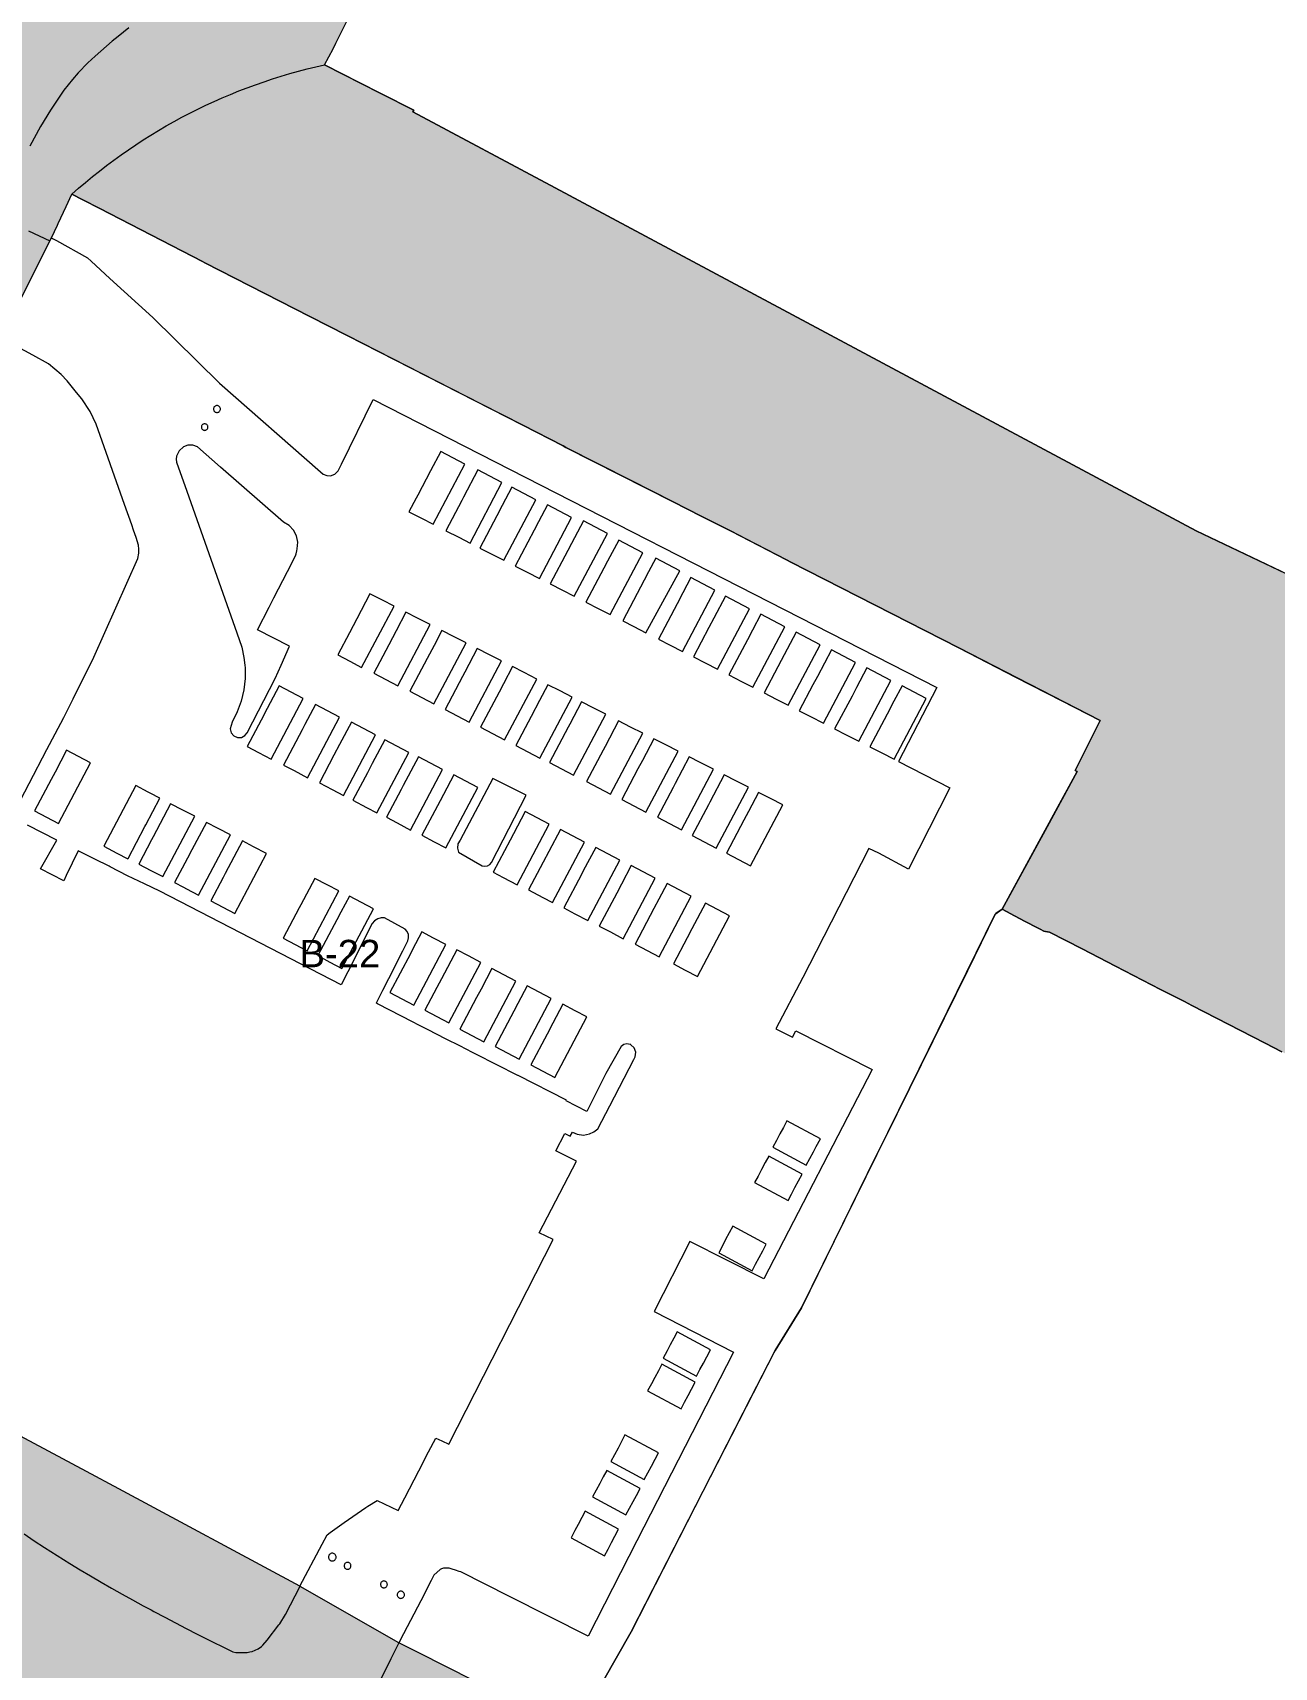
# Model space of a CAD drawing. Header units: metres. Extents: x 662613 to 666742, y 2728069 to 2732733.
# Drawn here: x 664434.6 to 664516.1, y 2730741.5 to 2730848.8 of the extents above; entities that cross this region are included whole.
import ezdxf
from ezdxf.enums import TextEntityAlignment as Align

# ---------------------------------------------------------------- set-up
doc = ezdxf.new("R2010")
doc.units = ezdxf.units.M
doc.header["$MEASUREMENT"] = 0
for name, color, linetype, lineweight in [('DQ_PLOT_ID', 252, 'Continuous', 18), ('Rods Hatch_2024$0$DQ_ROADS', 8, 'Continuous', 13), ('Xref_DQ_MasterPlan_2024$0$DQ_PLOTS', 252, 'Continuous', 15), ('Xref_DQ_MasterPlan_2024$0$DQ_ROADS', 8, 'Continuous', 13)]:
    doc.layers.add(name, color=color, linetype=linetype, lineweight=lineweight)
doc.layers.add('Open area$0$INTENSIVE LANDSCAPING AND PLAZAS', color=7, linetype='Continuous', true_color=0xecf9e2)
doc.styles.add('DQ_Plot_ID', font='arial.ttf')

# ---------------------------------------------------------------- blocks, each defined once
blk = doc.blocks.new('Xref_DQ_MasterPlan_2024$0$DQ_Roads_')
at = {"layer": 'Xref_DQ_MasterPlan_2024$0$DQ_ROADS'}
for points in [[(664440.9674, 2730849.1575), (664440.2489, 2730848.5955), (664439.873, 2730848.2821), (664439.4907, 2730847.9652), (664438.7538, 2730847.2962), (664438.2759, 2730846.8585), (664437.6396, 2730846.2046), (664437.2624, 2730845.7619), (664436.7015, 2730845.0728), (664436.3393, 2730844.5346), (664435.8187, 2730843.7448), (664435.1622, 2730842.6885), (664434.4555, 2730841.4008)], [(664434.3801, 2730835.8288), (664435.7795, 2730835.1709), (664435.8762, 2730835.3766), (664435.9498, 2730835.3355), (664436.2117, 2730835.189), (664438.2469, 2730834.051), (664438.4791, 2730833.8393), (664439.7123, 2730832.7152), (664442.5412, 2730830.1365), (664446.9109, 2730825.824), (664453.5369, 2730820.017), (664453.7229, 2730819.858), (664453.9529, 2730819.769), (664454.1979, 2730819.761), (664454.4809, 2730819.863), (664454.6989, 2730820.071), (664454.9163, 2730820.5146), (664456.9949, 2730824.756), (664493.995, 2730805.847), (664491.475, 2730801.006), (664494.8566, 2730799.2684), (664492.14, 2730793.9271), (664490.177, 2730794.988), (664489.537, 2730795.289), (664486.0663, 2730788.5252), (664485.1904, 2730786.817), (664483.434, 2730783.448), (664484.5289, 2730782.8926), (664484.74, 2730783.313), (664489.7508, 2730780.7774), (664482.641, 2730767.039), (664477.7912, 2730769.4775), (664475.443, 2730764.896), (664480.6449, 2730762.2257), (664474.2989, 2730749.8346), (664471.0989, 2730743.5864), (664465.9429, 2730746.185), (664462.7534, 2730747.7925), (664462.635, 2730747.8333), (664462.4043, 2730747.9128), (664462.1852, 2730747.9884), (664461.9942, 2730748.0542), (664461.6049, 2730748.0342), (664461.488, 2730748), (664461.3974, 2730747.9506), (664460.9875, 2730747.5828), (664460.8065, 2730747.2333), (664460.542, 2730746.7226), (664460.4451, 2730746.5355), (664460.1178, 2730745.9035), (664458.7782, 2730743.3177), (664458.7618, 2730743.2856), (664458.6891, 2730743.1409), (664458.3174, 2730742.4015), (664458.164, 2730742.0963), (664457.5162, 2730740.8077)], [(664434.0842, 2730750.2879), (664434.7548, 2730749.8432), (664435.4261, 2730749.4066), (664436.2566, 2730748.8779), (664437.0887, 2730748.3568), (664437.7657, 2730747.9399), (664438.4462, 2730747.5316), (664439.1318, 2730747.1286), (664439.8206, 2730746.7327), (664440.5117, 2730746.3433), (664441.2067, 2730745.9595), (664441.9067, 2730745.5788), (664442.4136, 2730745.3058), (664442.6087, 2730745.2007), (664443.3119, 2730744.8264), (664444.0185, 2730744.4546), (664444.7265, 2730744.0858), (664445.4361, 2730743.7209), (664446.1476, 2730743.3614), (664446.7637, 2730743.0569), (664446.8635, 2730743.0076), (664446.9121, 2730742.9846), (664447.2202, 2730742.8389), (664447.7826, 2730742.5518), (664447.982, 2730742.518), (664448.2914, 2730742.5159), (664448.3049, 2730742.5137), (664448.717, 2730742.5015), (664448.8944, 2730742.5434), (664449.0635, 2730742.5834), (664449.4547, 2730742.7457), (664449.663, 2730742.9118), (664449.7467, 2730742.9786), (664450.0448, 2730743.3249), (664450.8137, 2730744.3296), (664450.8595, 2730744.3895), (664451.2382, 2730745.0096), (664452.199, 2730746.8537), (664452.1768, 2730746.8656), (664453.639, 2730749.616), (664453.969, 2730750.239), (664454.1749, 2730750.3866), (664455.092, 2730751.044), (664456.5148, 2730752.0337), (664456.6525, 2730752.1206), (664457.2502, 2730752.4875), (664458.6335, 2730751.8193), (664459.0726, 2730752.6671), (664459.9838, 2730754.4263), (664460.6291, 2730755.6721), (664461.1023, 2730756.5856), (664461.5017, 2730756.403), (664461.9576, 2730756.1945), (664468.8198, 2730769.621), (664467.8841, 2730770.0502), (664470.3333, 2730774.7563), (664468.9873, 2730775.4311), (664469.569, 2730776.567), (664469.924, 2730776.393), (664470.077, 2730776.658), (664470.393, 2730776.526), (664470.799, 2730776.475), (664471.202, 2730776.547), (664471.489, 2730776.683), (664471.738, 2730776.881), (664472.531, 2730778.399), (664474.103, 2730781.426), (664474.2, 2730781.612), (664474.229, 2730781.912), (664474.125, 2730782.195), (664473.909, 2730782.404), (664473.904, 2730782.41), (664473.86, 2730782.429), (664473.65, 2730782.467), (664473.446, 2730782.419), (664473.276, 2730782.296), (664472.272, 2730780.527), (664471.022, 2730778.031), (664469.6682, 2730778.7292), (664469.6882, 2730778.7676), (664466.5203, 2730780.3754), (664466.5002, 2730780.3856), (664463.7309, 2730781.7911), (664463.5199, 2730781.8982), (664462.6785, 2730782.3253), (664461.7905, 2730782.776), (664460.5598, 2730783.4006), (664459.9571, 2730783.7124), (664459.6146, 2730783.8896), (664457.2832, 2730785.096), (664457.208, 2730785.1349), (664457.216, 2730785.151), (664457.5519, 2730785.8167), (664457.6377, 2730785.9867), (664458.0252, 2730786.7548), (664458.943, 2730788.5739), (664459.27, 2730789.222), (664459.323, 2730789.429), (664459.308, 2730789.643), (664459.228, 2730789.84), (664459.09, 2730790.002), (664457.736, 2730790.731), (664457.511, 2730790.731), (664457.295, 2730790.67), (664457.086, 2730790.54), (664456.925, 2730790.354), (664455.3254, 2730787.1802), (664454.8972, 2730786.3306), (664442.991, 2730792.4911), (664441.9959, 2730792.9623), (664440.8659, 2730793.4974), (664439.736, 2730794.084), (664439.6696, 2730794.1167), (664438.7228, 2730794.5834), (664437.628, 2730795.123), (664436.848, 2730793.505), (664436.696, 2730793.172), (664435.157, 2730793.956), (664436.2279, 2730795.838), (664434.2989, 2730796.817)], [(664433.2474, 2730797.3311), (664435.581, 2730801.7869), (664435.7487, 2730802.1072), (664436.6826, 2730803.8903), (664437.2989, 2730805.1211), (664438.6649, 2730807.849), (664441.5589, 2730814.33), (664441.6199, 2730814.664), (664441.6229, 2730814.932), (664441.5949, 2730815.195), (664441.4389, 2730815.693), (664441.2749, 2730816.194), (664441.1558, 2730816.5299), (664440.6843, 2730817.8603), (664438.8153, 2730823.1331), (664438.4147, 2730823.9687), (664437.8627, 2730824.8005), (664437.5328, 2730825.225), (664436.9212, 2730825.9894), (664436.5225, 2730826.3989), (664435.6794, 2730827.0931), (664434.6634, 2730827.6721), (664433.3261, 2730828.405)]]:
    blk.add_lwpolyline(points, dxfattribs=at)
for points in [[(664446.7025, 2730823.9113), (664446.7419, 2730823.9079), (664446.7813, 2730823.9113), (664446.8196, 2730823.9216), (664446.8555, 2730823.9383), (664446.8879, 2730823.961), (664446.9159, 2730823.989), (664446.9386, 2730824.0214), (664446.9553, 2730824.0573), (664446.9656, 2730824.0956), (664446.969, 2730824.135), (664446.9656, 2730824.1744), (664446.9553, 2730824.2127), (664446.9386, 2730824.2486), (664446.9159, 2730824.281), (664446.8879, 2730824.309), (664446.8555, 2730824.3317), (664446.8196, 2730824.3484), (664446.7813, 2730824.3587), (664446.7419, 2730824.3621), (664446.7025, 2730824.3587), (664446.6642, 2730824.3484), (664446.6283, 2730824.3317), (664446.5959, 2730824.309), (664446.5679, 2730824.281), (664446.5452, 2730824.2486), (664446.5285, 2730824.2127), (664446.5182, 2730824.1744), (664446.5148, 2730824.135), (664446.5182, 2730824.0956), (664446.5285, 2730824.0573), (664446.5452, 2730824.0214), (664446.5679, 2730823.989), (664446.5959, 2730823.961), (664446.6283, 2730823.9383), (664446.6642, 2730823.9216)], [(664445.9005, 2730822.7391), (664445.9379, 2730822.7358), (664445.9753, 2730822.7391), (664446.0115, 2730822.7488), (664446.0455, 2730822.7646), (664446.0762, 2730822.7861), (664446.1028, 2730822.8127), (664446.1243, 2730822.8434), (664446.1401, 2730822.8774), (664446.1498, 2730822.9136), (664446.1531, 2730822.951), (664446.1498, 2730822.9884), (664446.1401, 2730823.0246), (664446.1243, 2730823.0586), (664446.1028, 2730823.0893), (664446.0762, 2730823.1159), (664446.0455, 2730823.1374), (664446.0115, 2730823.1532), (664445.9753, 2730823.1629), (664445.9379, 2730823.1662), (664445.9005, 2730823.1629), (664445.8643, 2730823.1532), (664445.8303, 2730823.1374), (664445.7996, 2730823.1159), (664445.773, 2730823.0893), (664445.7515, 2730823.0586), (664445.7357, 2730823.0246), (664445.726, 2730822.9884), (664445.7227, 2730822.951), (664445.726, 2730822.9136), (664445.7357, 2730822.8774), (664445.7515, 2730822.8434), (664445.773, 2730822.8127), (664445.7996, 2730822.7861), (664445.8303, 2730822.7646), (664445.8643, 2730822.7488)], [(664447.8489, 2730802.676), (664448.0949, 2730802.57), (664448.3619, 2730802.583), (664448.5819, 2730802.697), (664448.7359, 2730802.89), (664450.5599, 2730806.455), (664450.9475, 2730807.3204), (664451.5097, 2730808.5755), (664449.4069, 2730809.65), (664450.1599, 2730811.1238), (664450.4793, 2730811.749), (664451.3635, 2730813.4796), (664451.8889, 2730814.508), (664451.9402, 2730814.6359), (664451.9948, 2730814.823), (664452.0109, 2730814.967), (664452.0509, 2730815.391), (664451.9689, 2730815.81), (664451.7709, 2730816.19), (664451.4739, 2730816.497), (664451.1019, 2730816.708), (664446.9809, 2730820.328), (664445.4559, 2730821.665), (664445.1539, 2730821.765), (664444.8359, 2730821.759), (664444.5379, 2730821.648), (664444.2529, 2730821.394), (664444.0909, 2730821.049), (664444.0639, 2730820.847), (664444.0819, 2730820.643), (664444.7559, 2730818.748), (664448.0379, 2730809.446), (664448.3689, 2730808.494), (664448.5159, 2730807.821), (664448.5701, 2730807.3204), (664448.5899, 2730807.137), (664448.5899, 2730806.448), (664448.5039, 2730805.694), (664448.3309, 2730804.956), (664448.0729, 2730804.248), (664447.7339, 2730803.575), (664447.6029, 2730803.143), (664447.6719, 2730802.881)], [(664460.1687, 2730816.9638), (664460.9261, 2730816.5777), (664463.0119, 2730820.525), (664462.2244, 2730820.941), (664461.4369, 2730821.357), (664460.7628, 2730820.0813), (664459.9201, 2730818.4867), (664459.8143, 2730818.2864), (664459.3389, 2730817.3867)], [(664462.8101, 2730818.1221), (664461.7678, 2730816.1487), (664462.6202, 2730815.7142), (664463.3542, 2730815.3401), (664465.4509, 2730819.309), (664464.6634, 2730819.7245), (664463.8759, 2730820.14), (664462.9257, 2730818.341)], [(664465.1145, 2730817.133), (664463.9959, 2730815.0129), (664464.778, 2730814.6143), (664465.5809, 2730814.205), (664467.6809, 2730818.182), (664466.8939, 2730818.598), (664466.1069, 2730819.014), (664465.4698, 2730817.8065)], [(664467.5629, 2730816.1914), (664466.3167, 2730813.8299), (664467.1125, 2730813.4243), (664467.9037, 2730813.021), (664470.0079, 2730817.008), (664469.2204, 2730817.424), (664468.4329, 2730817.84), (664467.8432, 2730816.7225)], [(664469.768, 2730814.8491), (664468.6111, 2730812.6604), (664469.4283, 2730812.2438), (664470.1919, 2730811.8546), (664472.3689, 2730815.958), (664471.5814, 2730816.374), (664470.7939, 2730816.79), (664470.009, 2730815.3051)], [(664472.141, 2730813.6838), (664470.9655, 2730811.4603), (664471.8135, 2730811.0281), (664472.5459, 2730810.6547), (664474.6879, 2730814.69), (664473.9004, 2730815.106), (664473.1129, 2730815.522), (664472.3879, 2730814.1508)], [(664474.7848, 2730812.9001), (664473.3765, 2730810.2313), (664474.1159, 2730809.8544), (664474.9041, 2730809.4527), (664477.1239, 2730813.516), (664476.3364, 2730813.932), (664475.5489, 2730814.348), (664475.0747, 2730813.4494)], [(664476.9468, 2730811.3566), (664475.7229, 2730809.0353), (664476.4898, 2730808.6444), (664477.307, 2730808.2279), (664479.4289, 2730812.245), (664478.6414, 2730812.661), (664477.8539, 2730813.077), (664477.321, 2730812.0664)], [(664456.2409, 2730807.159), (664458.3725, 2730811.1949), (664457.6166, 2730811.5811), (664456.7865, 2730812.0053), (664455.9204, 2730810.365), (664455.4373, 2730809.45), (664454.6669, 2730807.991), (664455.4539, 2730807.575)], [(664479.0369, 2730809.7972), (664478.0173, 2730807.8658), (664478.7834, 2730807.4753), (664479.6029, 2730807.0576), (664481.7019, 2730811.03), (664480.9144, 2730811.446), (664480.1269, 2730811.862), (664479.3637, 2730810.4162)], [(664457.8184, 2730806.372), (664458.6059, 2730805.956), (664460.7348, 2730809.9877), (664459.9015, 2730810.4136), (664459.1488, 2730810.7982), (664458.4994, 2730809.5686), (664458.0154, 2730808.6522), (664457.0309, 2730806.788)], [(664481.5576, 2730808.9883), (664480.3391, 2730806.6823), (664481.1789, 2730806.2542), (664481.9262, 2730805.8733), (664484.026, 2730809.848), (664483.2385, 2730810.2635), (664482.4509, 2730810.679), (664481.8892, 2730809.6158)], [(664460.5373, 2730807.7492), (664459.4059, 2730805.608), (664460.1934, 2730805.192), (664460.9809, 2730804.776), (664463.0982, 2730808.78), (664462.3047, 2730809.1855), (664461.5106, 2730809.5913), (664460.9988, 2730808.6227)], [(664483.5615, 2730807.2175), (664482.6549, 2730805.5019), (664483.449, 2730805.0971), (664484.2425, 2730804.6927), (664486.341, 2730808.665), (664485.5535, 2730809.081), (664484.766, 2730809.497), (664483.7737, 2730807.6191)], [(664462.8588, 2730806.5767), (664461.7179, 2730804.417), (664462.5054, 2730804.001), (664463.293, 2730803.585), (664465.4121, 2730807.5976), (664464.6311, 2730807.9967), (664463.8263, 2730808.408), (664463.0118, 2730806.8663)], [(664485.8642, 2730806.0243), (664484.9633, 2730804.3252), (664485.6964, 2730803.9515), (664486.556, 2730803.5134), (664488.659, 2730807.493), (664487.8715, 2730807.909), (664487.084, 2730808.325), (664486.1598, 2730806.5819)], [(664465.2621, 2730805.5596), (664464.041, 2730803.248), (664464.8285, 2730802.832), (664465.616, 2730802.416), (664467.7308, 2730806.4127), (664466.9011, 2730806.8369), (664466.1419, 2730807.225), (664465.5487, 2730806.1021)], [(664488.427, 2730805.2977), (664487.287, 2730803.1408), (664488.0413, 2730802.7563), (664488.8747, 2730802.3315), (664490.98, 2730806.316), (664490.1925, 2730806.732), (664489.405, 2730807.148), (664488.7163, 2730805.845)], [(664449.4767, 2730801.5966), (664450.3069, 2730801.158), (664452.4069, 2730805.135), (664451.6194, 2730805.551), (664450.8319, 2730805.967), (664450.0435, 2730804.4739), (664449.6441, 2730803.7175), (664448.7319, 2730801.99)], [(664467.368, 2730803.9529), (664466.368, 2730802.059), (664467.1555, 2730801.643), (664467.943, 2730801.227), (664470.0575, 2730805.2238), (664469.2657, 2730805.6284), (664468.4679, 2730806.036), (664467.9228, 2730805.0036)], [(664490.7299, 2730804.0998), (664489.5998, 2730801.9619), (664490.3936, 2730801.5573), (664491.1873, 2730801.1527), (664493.293, 2730805.137), (664492.5055, 2730805.553), (664491.718, 2730805.969), (664491.1801, 2730804.9515)], [(664452.686, 2730799.933), (664454.7869, 2730803.91), (664453.9994, 2730804.326), (664453.2119, 2730804.742), (664452.513, 2730803.419), (664452.3266, 2730803.0661), (664451.1109, 2730800.765), (664451.8046, 2730800.3985)], [(664469.8004, 2730803.2439), (664468.578, 2730800.929), (664469.3655, 2730800.513), (664470.153, 2730800.097), (664472.2643, 2730804.0961), (664471.4795, 2730804.4968), (664470.678, 2730804.906), (664469.9096, 2730803.4508)], [(664455.038, 2730798.771), (664457.1389, 2730802.748), (664456.3514, 2730803.164), (664455.5639, 2730803.58), (664454.7887, 2730802.1119), (664454.4148, 2730801.4038), (664453.464, 2730799.603), (664454.3029, 2730799.1596)], [(664472.0919, 2730801.7478), (664471.003, 2730799.686), (664471.7905, 2730799.27), (664472.578, 2730798.854), (664474.6949, 2730802.8541), (664473.8973, 2730803.2617), (664473.1052, 2730803.6664), (664472.2176, 2730801.9858)], [(664457.24, 2730797.622), (664459.34, 2730801.599), (664458.5525, 2730802.015), (664457.7649, 2730802.431), (664456.9354, 2730800.86), (664456.618, 2730800.2588), (664455.665, 2730798.454), (664456.569, 2730797.9765)], [(664474.3781, 2730800.5091), (664473.316, 2730798.499), (664474.1035, 2730798.083), (664474.891, 2730797.667), (664477.0067, 2730801.6727), (664476.1992, 2730802.0853), (664475.4211, 2730802.483), (664474.6738, 2730801.0687)], [(664436.3499, 2730796.924), (664438.4509, 2730800.901), (664437.6634, 2730801.317), (664436.8759, 2730801.733), (664436.1129, 2730800.2887), (664435.8675, 2730799.8243), (664434.7749, 2730797.756), (664435.5624, 2730797.34)], [(664459.445, 2730796.501), (664461.546, 2730800.478), (664460.7585, 2730800.894), (664459.971, 2730801.31), (664458.9714, 2730799.4179), (664458.8312, 2730799.1525), (664457.87, 2730797.333), (664458.5616, 2730796.9676)], [(664478.4654, 2730800.9273), (664477.7416, 2730801.2972), (664476.8174, 2730799.5478), (664476.6875, 2730799.3019), (664475.65, 2730797.338), (664476.4375, 2730796.922), (664477.225, 2730796.506), (664479.3279, 2730800.4866)], [(664463.0875, 2730799.714), (664462.3, 2730800.13), (664461.6193, 2730798.8408), (664461.3971, 2730798.42), (664460.2, 2730796.153), (664460.9924, 2730795.7344), (664461.775, 2730795.321), (664463.875, 2730799.298)], [(664478.9982, 2730798.147), (664477.94, 2730796.143), (664478.7275, 2730795.727), (664479.515, 2730795.311), (664481.6271, 2730799.3117), (664480.8485, 2730799.7096), (664480.0411, 2730800.1221), (664479.0935, 2730798.3274)], [(664442.0733, 2730796.8373), (664442.9949, 2730798.582), (664442.3609, 2730798.909), (664442.2321, 2730798.9781), (664441.4199, 2730799.414), (664439.319, 2730795.437), (664440.1658, 2730794.9897), (664440.894, 2730794.605), (664440.904, 2730794.6239), (664442.0181, 2730796.7327)], [(664464.764, 2730794.364), (664467.034, 2730798.791), (664464.856, 2730799.874), (664462.707, 2730795.833), (664462.563, 2730795.593), (664462.526, 2730795.316), (664462.603, 2730795.044), (664464.157, 2730794.139), (664464.335, 2730794.118), (664464.51, 2730794.156), (664464.653, 2730794.24)], [(664443.1908, 2730793.4435), (664445.281, 2730797.4), (664444.5122, 2730797.7973), (664443.6984, 2730798.2178), (664442.5559, 2730796.0551), (664442.4508, 2730795.8561), (664441.6079, 2730794.2605), (664442.3994, 2730793.852)], [(664481.3212, 2730797.1385), (664480.178, 2730794.973), (664480.9655, 2730794.557), (664481.753, 2730794.141), (664483.8764, 2730798.1623), (664483.0729, 2730798.5729), (664482.2898, 2730798.9731), (664481.6295, 2730797.7224)], [(664445.541, 2730792.2304), (664447.6305, 2730796.1856), (664446.8232, 2730796.6029), (664446.048, 2730797.0035), (664445.094, 2730795.1976), (664444.8074, 2730794.6551), (664443.961, 2730793.053), (664444.5429, 2730792.7456), (664444.7495, 2730792.6389)], [(664467.7565, 2730797.302), (664466.969, 2730797.718), (664466.1966, 2730796.2558), (664465.978, 2730795.8421), (664464.868, 2730793.741), (664465.54, 2730793.386), (664466.443, 2730792.909), (664468.544, 2730796.886)], [(664468.1472, 2730794.3826), (664467.189, 2730792.568), (664468.1248, 2730792.0737), (664468.764, 2730791.736), (664470.864, 2730795.713), (664470.0765, 2730796.129), (664469.289, 2730796.545), (664468.5169, 2730795.0828)], [(664447.912, 2730791.014), (664449.9977, 2730794.9621), (664449.149, 2730795.4007), (664448.4153, 2730795.78), (664447.2921, 2730793.6539), (664447.1445, 2730793.3745), (664446.337, 2730791.846), (664447.1245, 2730791.43)], [(664471.08, 2730790.551), (664473.18, 2730794.528), (664472.3925, 2730794.944), (664471.605, 2730795.36), (664470.7865, 2730793.8099), (664470.6621, 2730793.5742), (664469.505, 2730791.383), (664470.2289, 2730791.0006)], [(664474.7275, 2730793.757), (664473.94, 2730794.173), (664473.29, 2730792.9427), (664472.9816, 2730792.3588), (664471.839, 2730790.196), (664472.5681, 2730789.8109), (664473.414, 2730789.364), (664475.515, 2730793.341)], [(664452.666, 2730788.565), (664454.7484, 2730792.5068), (664453.9683, 2730792.91), (664453.166, 2730793.3247), (664452.2487, 2730791.5875), (664452.1497, 2730791.4001), (664451.092, 2730789.397), (664451.879, 2730788.981)], [(664475.4184, 2730791.339), (664474.187, 2730789.008), (664474.9792, 2730788.5895), (664475.762, 2730788.176), (664477.863, 2730792.153), (664477.0755, 2730792.569), (664476.288, 2730792.985), (664475.7512, 2730791.9689)], [(664457.0127, 2730791.3366), (664456.2385, 2730791.7368), (664455.4341, 2730792.1525), (664454.8783, 2730791.1008), (664454.6148, 2730790.6021), (664453.373, 2730788.252), (664454.1605, 2730787.836), (664454.948, 2730787.42)], [(664477.6059, 2730789.4155), (664476.706, 2730787.712), (664477.4747, 2730787.3059), (664478.281, 2730786.88), (664480.382, 2730790.857), (664479.5945, 2730791.273), (664478.807, 2730791.689), (664477.9169, 2730790.0041)], [(664459.669, 2730785), (664461.769, 2730788.977), (664460.9531, 2730789.4083), (664460.195, 2730789.809), (664459.5817, 2730788.648), (664459.4365, 2730788.3732), (664458.094, 2730785.832), (664458.8815, 2730785.416)], [(664461.971, 2730783.837), (664464.071, 2730787.813), (664463.2608, 2730788.241), (664462.496, 2730788.645), (664461.4867, 2730786.734), (664461.1807, 2730786.1547), (664460.396, 2730784.669), (664461.1835, 2730784.253)], [(664465.5625, 2730786.9943), (664464.785, 2730787.405), (664464.0748, 2730786.0606), (664463.7845, 2730785.5111), (664462.684, 2730783.428), (664463.4715, 2730783.012), (664464.259, 2730782.596), (664466.36, 2730786.573)], [(664466.2303, 2730784.6113), (664465.005, 2730782.292), (664465.7925, 2730781.876), (664466.58, 2730781.46), (664468.681, 2730785.437), (664467.894, 2730785.8527), (664467.106, 2730786.269), (664466.4926, 2730785.1078)], [(664468.4175, 2730783.1024), (664467.353, 2730781.087), (664468.1405, 2730780.671), (664468.928, 2730780.255), (664471.028, 2730784.231), (664470.2531, 2730784.6404), (664469.453, 2730785.063), (664468.7988, 2730783.8244)], [(664483.699, 2730776.549), (664483.4698, 2730776.1242), (664483.228, 2730775.676), (664485.42, 2730774.493), (664485.6555, 2730774.9295), (664485.891, 2730775.366), (664486.0838, 2730775.7322), (664486.348, 2730776.234), (664484.156, 2730777.417), (664483.9199, 2730776.9686)], [(664485.155, 2730773.913), (664482.963, 2730775.096), (664482.7298, 2730774.6643), (664482.492, 2730774.224), (664482.2625, 2730773.7876), (664482.035, 2730773.355), (664484.227, 2730772.172), (664484.4555, 2730772.606), (664484.684, 2730773.04), (664484.9177, 2730773.4731)], [(664480.133, 2730769.616), (664479.8982, 2730769.1691), (664479.677, 2730768.748), (664481.869, 2730767.565), (664482.097, 2730767.999), (664482.325, 2730768.433), (664482.5652, 2730768.8781), (664482.796, 2730769.306), (664480.604, 2730770.489), (664480.3699, 2730770.055)], [(664476.022, 2730761.825), (664478.214, 2730760.642), (664478.4425, 2730761.076), (664478.671, 2730761.51), (664478.8916, 2730761.9189), (664479.142, 2730762.383), (664476.95, 2730763.566), (664476.728, 2730763.1438), (664476.493, 2730762.697), (664476.2876, 2730762.3168)], [(664478.133, 2730760.247), (664475.941, 2730761.43), (664475.7154, 2730761.0015), (664475.484, 2730760.562), (664475.2559, 2730760.1392), (664475.013, 2730759.689), (664477.205, 2730758.506), (664477.4405, 2730758.9425), (664477.676, 2730759.379), (664477.8996, 2730759.8037)], [(664473.2981, 2730756.3615), (664473.068, 2730755.923), (664472.8263, 2730755.4765), (664472.596, 2730755.051), (664474.789, 2730753.868), (664475.0243, 2730754.3037), (664475.26, 2730754.74), (664475.4986, 2730755.1947), (664475.716, 2730755.609), (664473.524, 2730756.792)], [(664474.516, 2730753.283), (664472.324, 2730754.466), (664472.0944, 2730754.0299), (664471.867, 2730753.598), (664471.6366, 2730753.171), (664471.396, 2730752.725), (664473.588, 2730751.542), (664473.8235, 2730751.9785), (664474.059, 2730752.415), (664474.2716, 2730752.8188)], [(664473.103, 2730750.603), (664470.911, 2730751.786), (664470.687, 2730751.3605), (664470.454, 2730750.918), (664470.2346, 2730750.5113), (664469.983, 2730750.045), (664472.175, 2730748.862), (664472.4105, 2730749.2986), (664472.6461, 2730749.7352), (664472.8609, 2730750.1432)], [(664454.3569, 2730749.022), (664454.313, 2730749.0258), (664454.2691, 2730749.022), (664454.2265, 2730749.0106), (664454.1866, 2730748.9919), (664454.1505, 2730748.9667), (664454.1193, 2730748.9355), (664454.0941, 2730748.8994), (664454.0754, 2730748.8595), (664454.064, 2730748.8169), (664454.0602, 2730748.773), (664454.064, 2730748.7291), (664454.0754, 2730748.6865), (664454.0941, 2730748.6466), (664454.1193, 2730748.6105), (664454.1505, 2730748.5793), (664454.1866, 2730748.5541), (664454.2265, 2730748.5354), (664454.2691, 2730748.524), (664454.313, 2730748.5202), (664454.3569, 2730748.524), (664454.3995, 2730748.5354), (664454.4394, 2730748.5541), (664454.4755, 2730748.5793), (664454.5067, 2730748.6105), (664454.5319, 2730748.6466), (664454.5506, 2730748.6865), (664454.562, 2730748.7291), (664454.5658, 2730748.773), (664454.562, 2730748.8169), (664454.5506, 2730748.8595), (664454.5319, 2730748.8994), (664454.5067, 2730748.9355), (664454.4755, 2730748.9667), (664454.4394, 2730748.9919), (664454.3995, 2730749.0106)], [(664455.2759, 2730747.9775), (664455.315, 2730747.9741), (664455.3541, 2730747.9775), (664455.3919, 2730747.9877), (664455.4274, 2730748.0042), (664455.4596, 2730748.0267), (664455.4873, 2730748.0544), (664455.5098, 2730748.0866), (664455.5263, 2730748.1221), (664455.5365, 2730748.1599), (664455.5399, 2730748.199), (664455.5365, 2730748.2381), (664455.5263, 2730748.2759), (664455.5098, 2730748.3114), (664455.4873, 2730748.3436), (664455.4596, 2730748.3713), (664455.4274, 2730748.3938), (664455.3919, 2730748.4103), (664455.3541, 2730748.4205), (664455.315, 2730748.4239), (664455.2759, 2730748.4205), (664455.2381, 2730748.4103), (664455.2026, 2730748.3938), (664455.1704, 2730748.3713), (664455.1427, 2730748.3436), (664455.1202, 2730748.3114), (664455.1037, 2730748.2759), (664455.0935, 2730748.2381), (664455.0901, 2730748.199), (664455.0935, 2730748.1599), (664455.1037, 2730748.1221), (664455.1202, 2730748.0866), (664455.1427, 2730748.0544), (664455.1704, 2730748.0267), (664455.2026, 2730748.0042), (664455.2381, 2730747.9877)], [(664457.6627, 2730746.7554), (664457.702, 2730746.7519), (664457.7413, 2730746.7554), (664457.7793, 2730746.7656), (664457.815, 2730746.7822), (664457.8473, 2730746.8048), (664457.8752, 2730746.8327), (664457.8978, 2730746.865), (664457.9144, 2730746.9007), (664457.9246, 2730746.9387), (664457.9281, 2730746.978), (664457.9246, 2730747.0173), (664457.9144, 2730747.0553), (664457.8978, 2730747.091), (664457.8752, 2730747.1233), (664457.8473, 2730747.1512), (664457.815, 2730747.1738), (664457.7793, 2730747.1904), (664457.7413, 2730747.2006), (664457.702, 2730747.2041), (664457.6627, 2730747.2006), (664457.6247, 2730747.1904), (664457.589, 2730747.1738), (664457.5567, 2730747.1512), (664457.5288, 2730747.1233), (664457.5062, 2730747.091), (664457.4896, 2730747.0553), (664457.4794, 2730747.0173), (664457.4759, 2730746.978), (664457.4794, 2730746.9387), (664457.4896, 2730746.9007), (664457.5062, 2730746.865), (664457.5288, 2730746.8327), (664457.5567, 2730746.8048), (664457.589, 2730746.7822), (664457.6247, 2730746.7656)], [(664458.773, 2730746.0645), (664458.814, 2730746.0609), (664458.855, 2730746.0645), (664458.8947, 2730746.0752), (664458.932, 2730746.0926), (664458.9657, 2730746.1162), (664458.9948, 2730746.1453), (664459.0184, 2730746.179), (664459.0358, 2730746.2163), (664459.0465, 2730746.256), (664459.0501, 2730746.297), (664459.0465, 2730746.338), (664459.0358, 2730746.3777), (664459.0184, 2730746.415), (664458.9948, 2730746.4487), (664458.9657, 2730746.4778), (664458.932, 2730746.5014), (664458.8947, 2730746.5188), (664458.855, 2730746.5295), (664458.814, 2730746.5331), (664458.773, 2730746.5295), (664458.7333, 2730746.5188), (664458.696, 2730746.5014), (664458.6623, 2730746.4778), (664458.6332, 2730746.4487), (664458.6096, 2730746.415), (664458.5922, 2730746.3777), (664458.5815, 2730746.338), (664458.5779, 2730746.297), (664458.5815, 2730746.256), (664458.5922, 2730746.2163), (664458.6096, 2730746.179), (664458.6332, 2730746.1453), (664458.6623, 2730746.1162), (664458.696, 2730746.0926), (664458.7333, 2730746.0752)]]:
    blk.add_lwpolyline(points, close=True, dxfattribs=at)
blk = doc.blocks.new('Xref_DQ_MasterPlan_2024')
at = {"layer": 'Xref_DQ_MasterPlan_2024$0$DQ_PLOTS'}
for points in [[(664524.93, 2730809.51), (664511.02, 2730816.13), (664468.95, 2730838.65), (664459.6, 2730843.65), (664459.66, 2730843.76), (664457.51, 2730844.85), (664456.08, 2730845.58), (664453.81, 2730846.73), (664454.36, 2730847.78), (664454.55, 2730848.16), (664454.88, 2730848.8), (664455.34, 2730849.73)], [(664463.62, 2730740.65), (664459.95, 2730742.5), (664458.69, 2730743.14), (664452.2, 2730746.85), (664452.18, 2730746.87), (664440.3, 2730753.25), (664438.17, 2730754.39), (664433.19, 2730757.07)], [(664432.6, 2730828.81), (664435.78, 2730835.17), (664435.88, 2730835.38), (664436.27, 2730836.21), (664436.32, 2730836.32), (664436.84, 2730837.43), (664437.22, 2730838.24), (664437.94, 2730837.87), (664437.94, 2730837.87), (664439.05, 2730837.31), (664445.8, 2730833.83), (664445.94, 2730833.74), (664452.83, 2730830.22), (664455.29, 2730828.96), (664466.81, 2730823.07), (664469.46, 2730821.71), (664469.64, 2730821.62), (664476.68, 2730818.04), (664478.52, 2730817.11), (664480.49, 2730816.11), (664484.12, 2730814.24), (664484.42, 2730814.09), (664495.43, 2730808.45), (664499.16, 2730806.54), (664502.2, 2730804.98), (664504.72, 2730803.69), (664503.77, 2730801.8), (664503.07, 2730800.4), (664503.2, 2730800.34), (664501.23, 2730796.71), (664498.29, 2730791.3), (664497.87, 2730791.01), (664497.83, 2730790.98), (664496, 2730787.26), (664492.19, 2730779.54), (664491.36, 2730777.84), (664489.43, 2730773.92), (664485.11, 2730765.13), (664483.38, 2730762.33), (664483.29, 2730762.17), (664481.79, 2730759.24), (664473.93, 2730743.87), (664472.04, 2730740.55)], [(664472.04, 2730740.55), (664473.93, 2730743.87), (664483.38, 2730762.33), (664485.11, 2730765.13), (664492.19, 2730779.54), (664497.83, 2730790.98), (664498.29, 2730791.3), (664498.57, 2730791.15), (664499.1, 2730790.87), (664499.8, 2730790.5), (664500.6, 2730790.08), (664500.77, 2730789.99), (664501.02, 2730789.86), (664501.13, 2730789.84), (664501.38, 2730789.8), (664503.54, 2730788.69), (664505.73, 2730787.56), (664508.68, 2730786.04), (664510.25, 2730785.24), (664510.73, 2730784.99), (664510.73, 2730784.99), (664515.55, 2730782.51), (664516.65, 2730781.94)]]:
    blk.add_lwpolyline(points, dxfattribs=at)
blk.add_lwpolyline([(664516.65, 2730781.94), (664515.55, 2730782.51), (664510.73, 2730784.99), (664510.25, 2730785.24), (664508.68, 2730786.04), (664505.73, 2730787.56), (664503.54, 2730788.69), (664501.38, 2730789.8), (664501.13, 2730789.84), (664501.02, 2730789.86), (664500.77, 2730789.99), (664500.6, 2730790.08), (664499.8, 2730790.5), (664499.1, 2730790.87), (664498.57, 2730791.15), (664498.29, 2730791.3), (664501.92, 2730797.97), (664503.2, 2730800.34), (664503.07, 2730800.4), (664503.77, 2730801.8), (664504.72, 2730803.69), (664495.43, 2730808.46), (664495.43, 2730808.45), (664484.42, 2730814.09), (664484.12, 2730814.24), (664483.5, 2730814.57), (664481.46, 2730815.61), (664480.49, 2730816.11), (664478.52, 2730817.11), (664476.68, 2730818.04), (664473.92, 2730819.45), (664469.64, 2730821.62), (664469.46, 2730821.71), (664466.81, 2730823.07), (664464.11, 2730824.45), (664455.29, 2730828.96), (664452.83, 2730830.22), (664445.94, 2730833.74), (664445.8, 2730833.83), (664439.05, 2730837.31), (664437.94, 2730837.87), (664437.22, 2730838.24, -0.129914), (664453.81, 2730846.73), (664457.51, 2730844.85), (664459.66, 2730843.76), (664459.6, 2730843.65), (664468.95, 2730838.65), (664511.02, 2730816.13), (664522.74, 2730810.55)], format="xyb", dxfattribs=at)
blk.add_blockref('Xref_DQ_MasterPlan_2024$0$DQ_Roads_', (0, 0))
blk = doc.blocks.new('Open area')
at = {"layer": 'Open area$0$INTENSIVE LANDSCAPING AND PLAZAS'}
blk.add_hatch(color=256, dxfattribs=at).paths.add_polyline_path([(664569.56, 2730754.95), (664567.52, 2730756), (664564.13, 2730757.74), (664560.56, 2730759.5), (664559.03, 2730760.25), (664550.82, 2730764.44), (664527.26, 2730776.48), (664516.65, 2730781.94), (664515.55, 2730782.51), (664510.73, 2730784.99), (664510.25, 2730785.24), (664508.68, 2730786.04), (664505.73, 2730787.56), (664503.54, 2730788.69), (664501.38, 2730789.8), (664501.13, 2730789.84), (664501.02, 2730789.86), (664500.77, 2730789.99), (664500.6, 2730790.08), (664499.8, 2730790.5), (664499.1, 2730790.87), (664498.57, 2730791.15), (664498.29, 2730791.3), (664501.92, 2730797.97), (664503.2, 2730800.34), (664503.07, 2730800.4), (664503.77, 2730801.8), (664504.72, 2730803.69), (664495.43, 2730808.46), (664495.43, 2730808.45), (664484.42, 2730814.09), (664484.12, 2730814.24), (664483.5, 2730814.57), (664481.46, 2730815.61), (664480.49, 2730816.11), (664478.52, 2730817.11), (664476.68, 2730818.04), (664473.92, 2730819.45), (664469.64, 2730821.62), (664469.46, 2730821.71), (664466.81, 2730823.07), (664464.11, 2730824.45), (664455.29, 2730828.96), (664452.83, 2730830.22), (664445.94, 2730833.74), (664445.8, 2730833.83), (664439.05, 2730837.31), (664437.94, 2730837.87), (664437.22, 2730838.24, -0.129914), (664453.81, 2730846.73), (664457.51, 2730844.85), (664459.66, 2730843.76), (664459.6, 2730843.65), (664468.95, 2730838.65), (664511.02, 2730816.13), (664522.74, 2730810.55), (664524.93, 2730809.51), (664529.08, 2730807.53), (664535.05, 2730804.39), (664535.64, 2730804.84), (664546.92, 2730800.69), (664547.13, 2730800.61), (664551.82, 2730798.89), (664569.48, 2730800.32), (664578.21, 2730801.69), (664595.73, 2730803.45), (664595.82, 2730802.77), (664597.02, 2730794.93), (664597.07, 2730794.68), (664597.21, 2730793.83), (664597.29, 2730793.32), (664597.39, 2730792.72), (664597.8, 2730790.19), (664597.92, 2730789.46), (664598.14, 2730788.13), (664598.14, 2730788.11), (664598.24, 2730787.48), (664598.63, 2730785.1), (664598.7, 2730784.72), (664598.79, 2730784.17), (664599.22, 2730781.5), (664600.16, 2730775.79), (664600.23, 2730775.34), (664600.34, 2730774.7), (664600.54, 2730772.98), (664600.61, 2730772.46), (664600.69, 2730770.99), (664600.7, 2730770.81), (664600.69, 2730769.35), (664600.67, 2730767.03), (664600.66, 2730766.91), (664600.48, 2730765.19), (664600.24, 2730762.97), (664599.87, 2730761), (664599.43, 2730759.22), (664599.2, 2730758.28), (664598.85, 2730757), (664598.82, 2730756.91), (664598.04, 2730754.89), (664597.31, 2730753.29), (664597.17, 2730752.97), (664596.53, 2730751.57), (664596.48, 2730751.56), (664592.48, 2730743.16), (664569.56, 2730754.95)], flags=0)
blk = doc.blocks.new('Rods Hatch_2024')
at = {"layer": 'Rods Hatch_2024$0$DQ_ROADS'}
h = blk.add_hatch(color=254, dxfattribs=at)
h.dxf.hatch_style = 1
h.paths.add_polyline_path([(664690.33, 2730901.14), (664690.33, 2730921.77), (664687.57, 2730920.37), (664681.62, 2730917.33), (664675.56, 2730914.23), (664667.67, 2730910.1), (664660.05, 2730906.36), (664650.09, 2730901.3), (664648.42, 2730900.46), (664648.15, 2730900.33), (664645.66, 2730899.16), (664640.51, 2730896.56), (664633.65, 2730893.04), (664629.75, 2730891.09), (664619.73, 2730885.93), (664616.52, 2730884.39), (664614.48, 2730883.4), (664655.24, 2730883.4), (664656.44, 2730884.01), (664658.23, 2730884.92), (664663.57, 2730887.63), (664668.53, 2730890.17), (664677.2, 2730894.57), (664682.14, 2730897.07)])
h.paths.add_polyline_path([(664303.5, 2730657.39), (664302.9, 2730656.19), (664302.22, 2730516.15), (664321, 2730516.15), (664320.9, 2730516.72), (664320.88, 2730516.74), (664319.95, 2730522.66), (664319.18, 2730527.61), (664318.48, 2730533.1), (664318.03, 2730538.64), (664317.17, 2730551.52), (664317.21, 2730555.58), (664318.2, 2730565.28), (664319.06, 2730571.09), (664320.34, 2730576.73), (664320.78, 2730578.8), (664321.33, 2730581.36), (664322.05, 2730584.41), (664322.92, 2730587.61), (664324.16, 2730590.96), (664325.84, 2730595.48), (664327.35, 2730599.39), (664329.59, 2730604.8), (664331.14, 2730608.19), (664333.56, 2730613.14), (664340.31, 2730626.26), (664341.62, 2730628.82), (664342.97, 2730631.48), (664343.85, 2730633.07), (664344.47, 2730634.27), (664344.88, 2730635.05), (664345.71, 2730636.69), (664346.31, 2730637.86), (664346.9, 2730639.03), (664347.66, 2730640.53), (664348.95, 2730643.06), (664349.93, 2730644.94), (664350.61, 2730646.29), (664351.39, 2730647.82), (664351.85, 2730648.73), (664352.45, 2730649.92), (664354.18, 2730653.3), (664355.26, 2730655.44), (664355.79, 2730656.52), (664356.13, 2730657.23), (664356.33, 2730657.69), (664356.33, 2730657.7), (664356.5, 2730658.12), (664356.68, 2730658.57), (664356.86, 2730659.06), (664356.98, 2730659.4), (664357.12, 2730659.8), (664357.28, 2730660.32), (664357.47, 2730661.13), (664357.75, 2730662.21), (664357.98, 2730663.21), (664358.01, 2730663.36), (664358.15, 2730664.2), (664358.24, 2730664.93), (664358.36, 2730665.89), (664358.45, 2730666.91), (664358.53, 2730668.24), (664358.54, 2730668.88), (664358.49, 2730670.83), (664358.48, 2730671.29), (664358.44, 2730672.08), (664358.39, 2730672.96), (664358.33, 2730673.94), (664358.25, 2730675.4), (664358.17, 2730676.93), (664358.13, 2730677.91), (664358.06, 2730679.9), (664358.19, 2730681.2), (664361.36, 2730689.4), (664363.85, 2730694.33), (664372.42, 2730711.09), (664372.96, 2730712.15), (664379.15, 2730724.38), (664380.78, 2730727.6), (664382.48, 2730730.97), (664386.15, 2730731.19), (664389.45, 2730731.69), (664392.06, 2730732.21), (664395.33, 2730733.13), (664400.34, 2730735.24), (664407.45, 2730739.8), (664408.06, 2730740.3), (664409.61, 2730741.63), (664411.71, 2730743.71), (664411.98, 2730743.77), (664412.59, 2730743.83), (664414.26, 2730743.89), (664415.89, 2730743.69), (664418.14, 2730743.09), (664419.55, 2730742.51), (664420.69, 2730742.01), (664421.58, 2730741.57), (664426.74, 2730738.96), (664428.34, 2730738.14), (664429.49, 2730737.57), (664443.7, 2730730.34), (664450.35, 2730726.96), (664458.09, 2730722.96), (664463.09, 2730720.4), (664467.11, 2730718.35), (664473.47, 2730715.11), (664476.78, 2730713.4), (664478.75, 2730712.39), (664481.26, 2730711.11), (664488.38, 2730707.49), (664490.31, 2730706.51), (664494.21, 2730704.53), (664495.56, 2730703.88), (664495.71, 2730703.35), (664495.95, 2730702.15), (664496.01, 2730700.77), (664495.96, 2730699.89), (664495.79, 2730699.22), (664495.68, 2730698.6), (664495.55, 2730697.76), (664495.27, 2730696.6), (664494.94, 2730695.44), (664494.74, 2730694.81), (664494.67, 2730694.58), (664494.34, 2730693.77), (664493.47, 2730691.92), (664491.43, 2730687.95), (664488.19, 2730681.59), (664487.1, 2730679.43), (664485.92, 2730677.14), (664484.13, 2730673.64), (664484.11, 2730673.65), (664480.71, 2730666.96), (664476.66, 2730659.03), (664476.33, 2730658.39), (664475.52, 2730656.79), (664474.93, 2730655.65), (664473.76, 2730653.41), (664459.92, 2730626.26), (664443.9, 2730594.84), (664441.4, 2730589.87), (664437.92, 2730583.05), (664437.26, 2730581.68), (664435.15, 2730577.52), (664434.34, 2730575.7), (664433.75, 2730574.34), (664432.88, 2730572.19), (664432.43, 2730571.08), (664431.7, 2730569.2), (664430.55, 2730565.88), (664429.95, 2730563.91), (664429.57, 2730562.42), (664429.11, 2730560.59), (664428.22, 2730556.89), (664427.53, 2730553.24), (664427.12, 2730550.3), (664426.83, 2730547.68), (664426.67, 2730546.01), (664426.49, 2730543.4), (664426.42, 2730539.63), (664426.41, 2730538.97), (664426.4, 2730538.83), (664426.4, 2730537.31), (664426.42, 2730536.18), (664426.44, 2730535.19), (664426.48, 2730534.23), (664426.58, 2730532.63), (664426.69, 2730531.29), (664426.79, 2730530.11), (664426.91, 2730529), (664427.03, 2730528.05), (664427.22, 2730526.68), (664427.34, 2730525.92), (664427.44, 2730525.23), (664427.62, 2730524.04), (664428.28, 2730519.78), (664428.86, 2730516.15), (664447.33, 2730516.15), (664446.47, 2730521.51), (664446.03, 2730524.26), (664445.65, 2730526.71), (664445.36, 2730528.54), (664445.15, 2730529.97), (664444.95, 2730531.64), (664444.84, 2730532.89), (664444.69, 2730535.08), (664444.61, 2730537.02), (664444.58, 2730539.46), (664444.59, 2730540.89), (664444.69, 2730542.97), (664444.95, 2730546.22), (664445.38, 2730549.7), (664445.7, 2730551.42), (664445.91, 2730552.47), (664446.14, 2730553.61), (664446.49, 2730555.1), (664446.79, 2730556.44), (664447.28, 2730558.26), (664447.7, 2730559.68), (664448.22, 2730561.32), (664448.56, 2730562.27), (664449.37, 2730564.49), (664449.73, 2730564.52), (664450.76, 2730564.58), (664451.95, 2730564.6), (664452.68, 2730564.31), (664453.06, 2730564.13), (664454.24, 2730563.52), (664455.96, 2730562.65), (664461.24, 2730559.97), (664462.86, 2730559.13), (664463.23, 2730558.94), (664476.38, 2730552.18), (664476.78, 2730551.98), (664481.25, 2730549.73), (664484.81, 2730547.91), (664485.09, 2730547.77), (664488.89, 2730545.83), (664490.54, 2730544.98), (664497.98, 2730541.16), (664498.95, 2730540.66), (664499.05, 2730540.61), (664500.98, 2730539.63), (664504.25, 2730537.97), (664504.7, 2730537.74), (664506.38, 2730536.88), (664510.45, 2730534.81), (664513.66, 2730533.17), (664514.91, 2730532.53), (664515.52, 2730532.22), (664521.05, 2730543.37), (664514.5, 2730546.71), (664512.49, 2730547.57), (664507.89, 2730549.9), (664506, 2730550.92), (664502.92, 2730552.58), (664501.69, 2730553.2), (664493.99, 2730557.15), (664492.62, 2730557.85), (664489.84, 2730559.25), (664487.37, 2730560.51), (664485.93, 2730561.24), (664480.81, 2730563.88), (664479.21, 2730564.7), (664478.4, 2730565.11), (664459.73, 2730574.68), (664455.34, 2730576.94), (664459.63, 2730585), (664460.14, 2730585.97), (664462.56, 2730590.79), (664466.31, 2730598.23), (664467.38, 2730600.11), (664471.78, 2730608.71), (664477.76, 2730620.44), (664478.2, 2730621.29), (664479.45, 2730623.74), (664480.04, 2730624.9), (664480.73, 2730626.26), (664481.57, 2730627.89), (664482.56, 2730629.85), (664482.99, 2730630.7), (664483.49, 2730631.67), (664485.13, 2730635.1), (664487.6, 2730639.9), (664487.82, 2730640.34), (664495.95, 2730656.47), (664500.87, 2730666.23), (664502.98, 2730670.4), (664504.29, 2730672.93), (664506.1, 2730676.5), (664506.54, 2730677.37), (664507.29, 2730678.84), (664507.88, 2730680.01), (664509.78, 2730683.64), (664511.62, 2730686.71), (664513.51, 2730689.18), (664514.34, 2730690.08), (664515.05, 2730690.66), (664515.53, 2730691.02), (664516.14, 2730691.44), (664517.71, 2730692.16), (664518.05, 2730692.25), (664519.2, 2730691.67), (664523.36, 2730689.55), (664526.18, 2730688.12), (664528.68, 2730686.83), (664531.72, 2730685.27), (664533.61, 2730684.31), (664536.62, 2730682.77), (664542.27, 2730679.9), (664548.55, 2730676.69), (664553.69, 2730674.08), (664554.99, 2730673.4), (664554.99, 2730693.99), (664495.1, 2730724.62), (664490.49, 2730726.98), (664485.46, 2730729.45), (664476.71, 2730733.91), (664474.35, 2730735.1), (664472.11, 2730736.31), (664471.03, 2730736.93), (664470.55, 2730737.22), (664470.45, 2730737.2), (664468.27, 2730738.3), (664466.22, 2730739.34), (664463.62, 2730740.65), (664459.95, 2730742.5), (664458.69, 2730743.14), (664452.2, 2730746.85), (664440.3, 2730753.25), (664438.17, 2730754.39), (664433.19, 2730757.07), (664432.93, 2730757.21), (664428.15, 2730759.78), (664428.12, 2730759.8), (664425.71, 2730761.09), (664424.16, 2730761.93), (664424.16, 2730761.93), (664424.16, 2730761.93), (664424.15, 2730761.93), (664424.14, 2730761.95), (664423.5, 2730762.91), (664422.9, 2730763.82), (664422.6, 2730764.28), (664422.45, 2730764.51), (664422.45, 2730764.52), (664422.45, 2730764.52), (664422.47, 2730764.63), (664422.5, 2730764.85), (664422.58, 2730765.29), (664422.71, 2730766.17), (664422.84, 2730767.35), (664422.91, 2730767.96), (664423.04, 2730769.77), (664423.09, 2730771.59), (664423.06, 2730773.42), (664422.95, 2730775.26), (664422.76, 2730777.09), (664422.48, 2730778.92), (664422.38, 2730779.42), (664422.13, 2730780.74), (664421.69, 2730782.53), (664421.17, 2730784.31), (664420.58, 2730786.06), (664419.91, 2730787.77), (664419.17, 2730789.45), (664419.12, 2730789.56), (664418.36, 2730791.08), (664417.49, 2730792.67), (664416.55, 2730794.21), (664415.56, 2730795.69), (664418.5, 2730801.41), (664421.51, 2730807.25), (664427.62, 2730819.14), (664429.99, 2730823.73), (664431.1, 2730825.89), (664432.52, 2730828.66), (664432.6, 2730828.81), (664435.78, 2730835.17), (664435.88, 2730835.38), (664436.27, 2730836.21), (664436.32, 2730836.32), (664436.84, 2730837.43), (664437.22, 2730838.24), (664439.29, 2730839.97), (664441.48, 2730841.53), (664443.78, 2730842.93), (664446.17, 2730844.15), (664448.65, 2730845.2), (664451.2, 2730846.06), (664453.81, 2730846.73), (664454.36, 2730847.78), (664454.55, 2730848.16), (664454.88, 2730848.8), (664455.34, 2730849.73), (664455.38, 2730849.81), (664455.83, 2730850.68), (664456.14, 2730851.3), (664456.42, 2730851.83), (664456.94, 2730852.87), (664457.44, 2730853.85), (664457.82, 2730854.6), (664458.21, 2730855.35), (664458.8, 2730856.5), (664459.36, 2730857.63), (664461.15, 2730861.15), (664462.58, 2730863.95), (664463.96, 2730866.68), (664465.22, 2730869.16), (664466.61, 2730872.01), (664467.21, 2730873.09), (664482.36, 2730903.07), (664482.7, 2730903.74), (664483.49, 2730905.3), (664484.49, 2730907.22), (664489.5, 2730916.27), (664489.66, 2730916.56), (664494.02, 2730923.78), (664495.87, 2730926.31), (664496.14, 2730926.64), (664496.17, 2730926.62), (664496.64, 2730927.22), (664497.09, 2730927.81), (664497.54, 2730928.39), (664498.05, 2730929.03), (664498.68, 2730929.84), (664499.13, 2730930.37), (664499.61, 2730930.96), (664500.16, 2730931.62), (664500.68, 2730932.24), (664501.63, 2730933.39), (664502.16, 2730933.98), (664502.49, 2730934.36), (664502.71, 2730934.63), (664503.48, 2730935.51), (664503.96, 2730935.99), (664504.41, 2730936.52), (664504.7, 2730936.84), (664505.23, 2730937.42), (664506.26, 2730938.48), (664507.05, 2730939.32), (664508.29, 2730940.59), (664509.02, 2730941.31), (664509.76, 2730942.05), (664510.91, 2730943.16), (664511.49, 2730943.72), (664512.52, 2730944.68), (664513.54, 2730945.6), (664514.81, 2730946.78), (664516.13, 2730947.93), (664516.89, 2730948.56), (664518.57, 2730949.99), (664518.92, 2730950.28), (664519.47, 2730950.72), (664520.5, 2730951.57), (664526.02, 2730955.55), (664529.39, 2730958.05), (664532.17, 2730960), (664536.35, 2730962.53), (664536.74, 2730962.76), (664539.26, 2730964.26), (664541.43, 2730965.43), (664545.46, 2730967.54), (664551.43, 2730970.57), (664557.82, 2730973.85), (664563.04, 2730976.52), (664567.73, 2730978.93), (664571.04, 2730980.61), (664583.62, 2730987.07), (664588.45, 2730989.54), (664593.49, 2730992.06), (664596.08, 2730993.39), (664599.53, 2730995.16), (664599.88, 2730995.35), (664601.77, 2730996.34), (664601.82, 2730996.37), (664608.75, 2730999.86), (664614.54, 2731002.85), (664619.64, 2731005.43), (664623.19, 2731007.26), (664627.19, 2731009.34), (664632.41, 2731011.99), (664638.64, 2731015.13), (664640.05, 2731015.86), (664641.91, 2731017), (664642.66, 2731017.48), (664644.36, 2731018.8), (664644.89, 2731019.2), (664645.68, 2731019.94), (664646.17, 2731020.42), (664647.19, 2731021.41), (664647.86, 2731022.11), (664648.55, 2731022.9), (664649.68, 2731024.4), (664650.06, 2731024.9), (664650.58, 2731025.67), (664650.63, 2731025.74), (664556.43, 2731025.74), (664555.51, 2731025.28), (664551.99, 2731023.68), (664484.65, 2730984.88), (664480.58, 2730980.94), (664478.2, 2730978.65), (664474.91, 2730975.17), (664474.12, 2730974.32), (664473.45, 2730973.62), (664471.95, 2730972.02), (664470.73, 2730970.7), (664468.44, 2730968.19), (664464.15, 2730963.2), (664461.58, 2730960.14), (664459.29, 2730957.25), (664456.41, 2730953.79), (664455.65, 2730952.76), (664454.88, 2730951.75), (664453.18, 2730949.24), (664452.53, 2730948.36), (664451.29, 2730946.6), (664450.08, 2730944.91), (664449.02, 2730943.4), (664446.47, 2730939.64), (664445.06, 2730937.42), (664442.9, 2730934.01), (664441.25, 2730931.33), (664438.62, 2730926.92), (664436.39, 2730923.04), (664435.19, 2730920.81), (664433.09, 2730916.89), (664432.43, 2730915.59), (664430.83, 2730912.41), (664429.26, 2730909.17), (664427.83, 2730906.13), (664426.76, 2730903.72), (664425.78, 2730901.57), (664425.09, 2730899.77), (664424.29, 2730898.13), (664422.2, 2730889.84), (664421.61, 2730888.66), (664419.87, 2730885.18), (664417.81, 2730881.15), (664415.96, 2730877.54), (664413.42, 2730872.34), (664412.74, 2730870.95), (664409.46, 2730864.99), (664402.29, 2730851.26), (664401.15, 2730849.08), (664400.35, 2730847.53), (664399.24, 2730845.38), (664399.13, 2730845.17), (664396.47, 2730839.84), (664393.77, 2730834.61), (664392.73, 2730832.6), (664391.06, 2730829.33), (664390.14, 2730827.54), (664388.44, 2730824.22), (664387.33, 2730822.03), (664386.57, 2730820.56), (664385.37, 2730818.23), (664384.51, 2730816.51), (664384.18, 2730815.84), (664383.73, 2730814.99), (664383.43, 2730814.32), (664382.88, 2730813.1), (664381.32, 2730813.05), (664379.69, 2730813), (664379.02, 2730812.96), (664378.19, 2730812.87), (664377.06, 2730812.73), (664374.59, 2730812.34), (664373.38, 2730812.09), (664372.22, 2730811.83), (664370.08, 2730811.24), (664369.32, 2730810.99), (664368.12, 2730810.58), (664367.12, 2730810.19), (664365.42, 2730809.48), (664364.26, 2730808.93), (664363.25, 2730808.42), (664362.37, 2730807.94), (664360.71, 2730806.98), (664359.5, 2730806.22), (664358.54, 2730805.6), (664357.72, 2730805.03), (664357.03, 2730804.53), (664355.92, 2730803.62), (664355.13, 2730802.92), (664354.69, 2730802.49), (664354.31, 2730802.07), (664352.69, 2730801.75), (664351.04, 2730801.55), (664349.39, 2730801.48), (664347.74, 2730801.52), (664346.09, 2730801.68), (664344.46, 2730801.96), (664342.85, 2730802.36), (664341.22, 2730803.2), (664339.94, 2730803.85), (664338.52, 2730804.57), (664337.12, 2730805.29), (664336.53, 2730805.59), (664333.22, 2730807.27), (664331.24, 2730808.28), (664328.76, 2730809.56), (664327.44, 2730810.23), (664325.68, 2730811.12), (664324.74, 2730811.59), (664323.42, 2730812.27), (664322.85, 2730812.57), (664322.04, 2730812.96), (664313.73, 2730817.28), (664312.45, 2730817.93), (664311.27, 2730818.52), (664309.89, 2730819.22), (664307.36, 2730820.51), (664305.09, 2730821.66), (664303.7, 2730822.37), (664303.6, 2730801.58), (664310.52, 2730798.05), (664311.18, 2730797.71), (664312.69, 2730796.94), (664313.45, 2730796.57), (664313.45, 2730796.57), (664315.92, 2730795.3), (664319.1, 2730793.69), (664322.54, 2730791.96), (664327.08, 2730789.62), (664328.98, 2730788.67), (664331.38, 2730787.43), (664333.34, 2730786.43), (664335.14, 2730785.52), (664335.99, 2730785.08), (664336.61, 2730784.68), (664337.38, 2730784.16), (664337.96, 2730783.72), (664338.72, 2730783.08), (664339.23, 2730782.59), (664339.74, 2730782.09), (664340.24, 2730781.49), (664340.61, 2730780.92), (664341.11, 2730780.02), (664341.37, 2730779.05), (664341.48, 2730778.29), (664341.48, 2730777.19), (664341.39, 2730775.85), (664341.27, 2730774.72), (664341.2, 2730773.75), (664341.17, 2730773.13), (664341.15, 2730772.17), (664341.14, 2730771.55), (664341.14, 2730771.06), (664341.2, 2730769.53), (664341.28, 2730768.37), (664341.39, 2730767.12), (664341.6, 2730766.01), (664341.88, 2730764.31), (664342.11, 2730763.17), (664342.71, 2730760.66), (664342.9, 2730760.02), (664343.39, 2730758.56), (664344.12, 2730756.58), (664344.84, 2730754.9), (664345.87, 2730752.84), (664346.59, 2730751.49), (664347.12, 2730750.57), (664349.34, 2730747.31), (664348.17, 2730744.96), (664346, 2730740.74), (664343.83, 2730736.46), (664341.37, 2730731.59), (664339.27, 2730727.49), (664339.06, 2730727.08), (664338.93, 2730726.82), (664337.54, 2730724.11), (664334.14, 2730717.47), (664330.32, 2730709.99), (664325.64, 2730700.84), (664323.15, 2730695.95), (664318.6, 2730687.09), (664316.16, 2730682.3), (664313.88, 2730677.86), (664311.01, 2730672.19), (664308.47, 2730667.15), (664305.7, 2730661.75), (664304.7, 2730659.77)])

msp = doc.modelspace()

# ---------------------------------------------------------------- block references
for name in ['Xref_DQ_MasterPlan_2024', 'Open area', 'Rods Hatch_2024']:
    msp.add_blockref(name, (0, 0))

# ---------------------------------------------------------------- texts
at = {"layer": 'DQ_PLOT_ID', "style": 'DQ_Plot_ID'}
msp.add_text('B-22', height=1.8, dxfattribs=at).set_placement((664454.81, 2730787.49), align=Align.CENTER)

doc.saveas('drawing.dxf')
